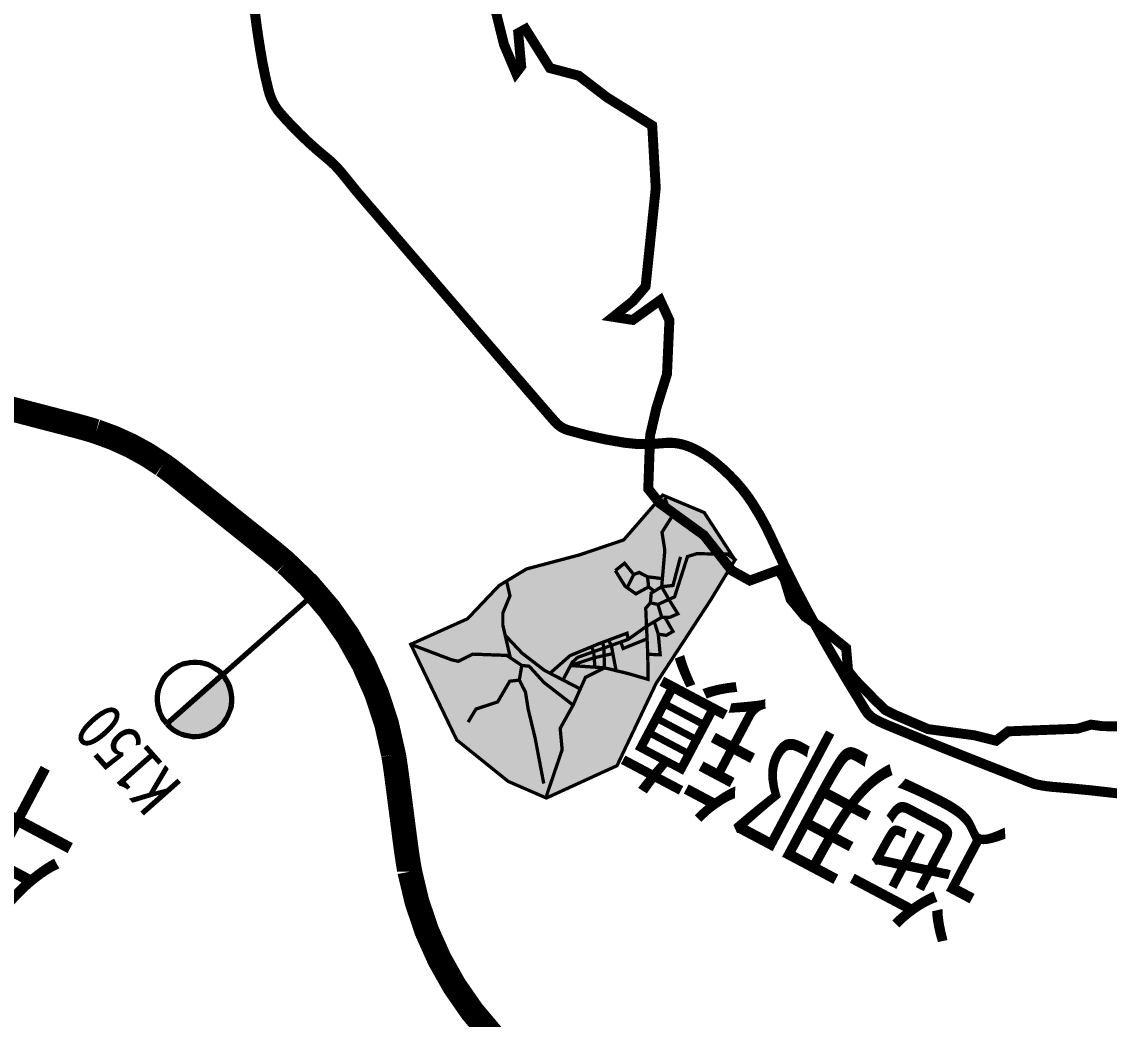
# Model space of a CAD drawing. Header units: millimetres. Extents: x 35362846 to 35427064, y 2977703 to 3025069.
# Drawn here: x 35384740 to 35391318, y 2995053 to 3001088 of the extents above; entities that cross this region are included whole.
import ezdxf
from ezdxf.enums import TextEntityAlignment as Align

# ---------------------------------------------------------------- set-up
doc = ezdxf.new("R2010")
doc.units = ezdxf.units.MM
doc.linetypes.add('ACAD_ISO03W100', pattern=[30, 12, -18])
doc.layers.add('circle', color=3, linetype='Continuous')
for name, color, linetype, lineweight in [('station', 1, 'Continuous', 70), ('zhix', 7, 'Continuous', 100), ('布线1', 3, 'Continuous', 40), ('规划', 5, 'Continuous', 30)]:
    doc.layers.add(name, color=color, linetype=linetype, lineweight=lineweight)
doc.styles.add('GTF_XW', font='SIMHEI.TTF', dxfattribs={"width": 0.85})

# ---------------------------------------------------------------- blocks, each defined once
blk = doc.blocks.new('公里标')
at = {"layer": 'station'}
h = blk.add_hatch(color=256, dxfattribs=at)
edge = h.paths.add_edge_path()
edge.add_arc((0, 13), 3, 90, 270)
edge.add_line((0, 10), (0, 16))
blk.add_line((0, 16), (0, 0), dxfattribs=at)
blk.add_lwpolyline([(0, 16, 1), (0, 10)], format="xyb", close=True, dxfattribs=at)
blk.add_lwpolyline([(0, 16, -1), (0, 10, -15.340907)], format="xyb", dxfattribs=at)

msp = doc.modelspace()

# ---------------------------------------------------------------- hatches: boundary and pattern name
at = {"layer": '规划'}
msp.add_hatch(color=51, dxfattribs=at).paths.add_polyline_path([(35387093.1, 2997321.8), (35387371.3, 2996743.4), (35387682.7, 2996492.4), (35387913.8, 2996391.9), (35388340.9, 2996587.7), (35388577, 2997084.8), (35388908.6, 2997591.8), (35389054.3, 2997832.8), (35388868.4, 2998119), (35388617.2, 2998224.4), (35388381.1, 2997953.3), (35388114.8, 2997863), (35387793.3, 2997777.6), (35387627.5, 2997677.2), (35387436.6, 2997476.4)])

# ---------------------------------------------------------------- linework, layer by layer
at = {"color": 7, "lineweight": 30, "const_width": 1}
for points in [[(35384370.3, 3006272.9, -0.000003), (35384314.3, 3006696.5, -0.004654)], [(35384370.3, 3006272.9, -0.000003), (35384314.3, 3006696.5, -0.004654)], [(35384429.8, 3006280.8, -0.000003), (35384373.8, 3006704.4, -0.004654)], [(35384429.8, 3006280.8, -0.000003), (35384373.8, 3006704.4, -0.004654)], [(35391338.4, 2996453.6, 0.010506), (35390979.4, 2996489.2, -0.036858), (35390882.4, 2996504.1, -0.036605), (35390867.5, 2996508.6, -0.001586), (35390438.8, 2996677.3, -0.004242), (35389982, 2996863.1, -0.026615), (35389913.9, 2996895.9, -0.128736), (35389870.3, 2996937.1, -0.014134), (35389530.9, 2997517.6, -0.01943), (35389306.4, 2997968.7, 0.038686), (35389182, 2998196, 0.040491), (35389084.8, 2998321.7, 0.036033), (35388956.1, 2998443.8, 0.040561), (35388858.1, 2998511.7, 0.049283), (35388766.9, 2998553.1, 0.11391), (35388614.9, 2998568.6, -0.068335), (35388392.9, 2998570.9, -0.035603), (35388052.4, 2998646.5, -0.141206), (35387990, 2998686.5, -0.001923), (35387893.9, 2998796.9, -0.000521), (35387540.8, 2999206.6, -0.000038), (35386857, 3000001.7, -0.000524), (35386807.3, 3000059.7, -0.010134), (35386753.4, 3000125.2, 0.008509), (35386688, 3000205.3, 0.047512), (35386604.4, 3000287.1, -0.02445), (35386445.4, 3000428.8, -0.019729), (35386326.1, 3000555.8, -0.053437), (35386292.5, 3000604.2, -0.06379), (35386261.7, 3000682.5, -0.023074), (35386212, 3000927.4, -0.000356), (35386201.1, 3000997.7, -0.000949), (35386197.2, 3001024, -0.008757), (35386180.8, 3001147.6, 0.006075)], [(35391338.4, 2996453.6, 0.010506), (35390979.4, 2996489.2, -0.036858), (35390882.4, 2996504.1, -0.036605), (35390867.5, 2996508.6, -0.001586), (35390438.8, 2996677.3, -0.004242), (35389982, 2996863.1, -0.026615), (35389913.9, 2996895.9, -0.128736), (35389870.3, 2996937.1, -0.014134), (35389530.9, 2997517.6, -0.01943), (35389306.4, 2997968.7, 0.038686), (35389182, 2998196, 0.040491), (35389084.8, 2998321.7, 0.036033), (35388956.1, 2998443.8, 0.040561), (35388858.1, 2998511.7, 0.049283), (35388766.9, 2998553.1, 0.11391), (35388614.9, 2998568.6, -0.068335), (35388392.9, 2998570.9, -0.035603), (35388052.4, 2998646.5, -0.141206), (35387990, 2998686.5, -0.001923), (35387893.9, 2998796.9, -0.000521), (35387540.8, 2999206.6, -0.000038), (35386857, 3000001.7, -0.000524), (35386807.3, 3000059.7, -0.010134), (35386753.4, 3000125.2, 0.008509), (35386688, 3000205.3, 0.047512), (35386604.4, 3000287.1, -0.02445), (35386445.4, 3000428.8, -0.019729), (35386326.1, 3000555.8, -0.053437), (35386292.5, 3000604.2, -0.06379), (35386261.7, 3000682.5, -0.023074), (35386212, 3000927.4, -0.000356), (35386201.1, 3000997.7, -0.000949), (35386197.2, 3001024, -0.008757), (35386180.8, 3001147.6, 0.006075)], [(35391331.3, 2996394, 0.010506), (35390974.8, 2996429.4, -0.036858), (35390869, 2996445.6, -0.036605), (35390845.7, 2996452.7, -0.000422), (35390845.6, 2996452.7, -0.000742), (35390416.7, 2996621.5, -0.004243), (35389958.9, 2996807.7, -0.026615), (35389885.1, 2996843.2, -0.128736), (35389819.4, 2996905.4, -0.014134), (35389478.3, 2997488.8, -0.01943), (35389251.6, 2997944, 0.038686), (35389131.8, 2998163.3, 0.040491), (35389040.4, 2998281.3, 0.036033), (35388918, 2998397.4, 0.040561), (35388828, 2998459.8, 0.049283), (35388747.6, 2998496.3, 0.11391), (35388622.5, 2998509, -0.068335), (35388384.1, 2998511.6, -0.035603), (35388035.3, 2998589, -0.141206), (35387944.9, 2998646.9, -0.001923), (35387848.5, 2998757.7, -0.000521), (35387495.3, 2999167.5, -0.000038), (35386811.5, 2999962.6, -0.000524), (35386761.7, 3000020.6, -0.010134), (35386706.3, 3000088, 0.008509), (35386642.2, 3000166.6, 0.047512), (35386566.7, 3000240.4, -0.02445), (35386403.4, 3000386.1, -0.019729), (35386280.8, 3000516.5, -0.053437), (35386239.8, 3000575.4, -0.06379), (35386203.6, 3000667.8, -0.023074), (35386152.7, 3000918.2, -0.000356), (35386141.8, 3000988.6, -0.000949), (35386137.8, 3001015.1, -0.008757), (35386121.2, 3001140.7, 0.006075)], [(35391331.3, 2996394, 0.010506), (35390974.8, 2996429.4, -0.036858), (35390869, 2996445.6, -0.036605), (35390845.7, 2996452.7, -0.000422), (35390845.6, 2996452.7, -0.000742), (35390416.7, 2996621.5, -0.004243), (35389958.9, 2996807.7, -0.026615), (35389885.1, 2996843.2, -0.128736), (35389819.4, 2996905.4, -0.014134), (35389478.3, 2997488.8, -0.01943), (35389251.6, 2997944, 0.038686), (35389131.8, 2998163.3, 0.040491), (35389040.4, 2998281.3, 0.036033), (35388918, 2998397.4, 0.040561), (35388828, 2998459.8, 0.049283), (35388747.6, 2998496.3, 0.11391), (35388622.5, 2998509, -0.068335), (35388384.1, 2998511.6, -0.035603), (35388035.3, 2998589, -0.141206), (35387944.9, 2998646.9, -0.001923), (35387848.5, 2998757.7, -0.000521), (35387495.3, 2999167.5, -0.000038), (35386811.5, 2999962.6, -0.000524), (35386761.7, 3000020.6, -0.010134), (35386706.3, 3000088, 0.008509), (35386642.2, 3000166.6, 0.047512), (35386566.7, 3000240.4, -0.02445), (35386403.4, 3000386.1, -0.019729), (35386280.8, 3000516.5, -0.053437), (35386239.8, 3000575.4, -0.06379), (35386203.6, 3000667.8, -0.023074), (35386152.7, 3000918.2, -0.000356), (35386141.8, 3000988.6, -0.000949), (35386137.8, 3001015.1, -0.008757), (35386121.2, 3001140.7, 0.006075)]]:
    msp.add_lwpolyline(points, format="xyb", dxfattribs=at)
at = {"color": 7, "linetype": 'ACAD_ISO03W100', "lineweight": 30, "ltscale": 10, "const_width": 60, "flags": 128}
msp.add_lwpolyline([(35418866.2, 2978379, 0.00408), (35418596.8, 2978693.1, 0.004791), (35418362.6, 2978956.6, 0.000354), (35418239.2, 2979092.6, 0.003996), (35418228.1, 2979104.6, 0.067922), (35418130.9, 2979183.4, 0.051225), (35417981.4, 2979254.5, 0.009162), (35417860.1, 2979295.1, 0.017071), (35417793.9, 2979313.4, 0.003191), (35417664.5, 2979343.7, -0.002779), (35417515.8, 2979378.4, -0.00539), (35417279.6, 2979437.5, 0.004922), (35417021.1, 2979502.5, 0.037663), (35416897.7, 2979522.6, -0.03128), (35416749, 2979544.8, -0.053256), (35416561.7, 2979606.3, -0.060444), (35416413, 2979696.4, -0.007588), (35416234.3, 2979841, 0.006847), (35416036.6, 2980001.5, 0.000269), (35415709.9, 2980259.1, -0.000284), (35415399.9, 2980503.6, -0.004911), (35414938.6, 2980875.2, 0.012423), (35414754, 2981019.3, 0.022839), (35414740, 2981028.8, 0.001543), (35414525.8, 2981158.3, 0.010641), (35414147.8, 2981374.4, 0.041104), (35414044.6, 2981420.1, 0.069015), (35413989.5, 2981431, 0.030578), (35413863.2, 2981430.6, 0.031152), (35413746.1, 2981415.8, 0.023526), (35413594.1, 2981379.3, 0.09893), (35413417.6, 2981287.4, -0.098334), (35413240.1, 2981194.7, -0.040735), (35413083.5, 2981162.4, -0.057251), (35412969.5, 2981161.5, -0.032707), (35412844.6, 2981183.2, -0.068284), (35412787.9, 2981205.4, -0.006478), (35412708.2, 2981251.4, -0.00631), (35412627.7, 2981300.6, -0.00711), (35412453, 2981413.9, 0.016112), (35412375, 2981462.5, 0.006031), (35412355.7, 2981473.4, -0.001887), (35412293.4, 2981507.8, -0.031059), (35412115.8, 2981621.9, 0.058562), (35412018.1, 2981677.2, 0.074558), (35411972.8, 2981688.8, 0.023372), (35411824.6, 2981696.9, 0.031359), (35411658.6, 2981687.7, -0.046373), (35411546.1, 2981684.9, -0.013686), (35411441.8, 2981694.8, -0.015348), (35411349.5, 2981709.1, -0.009765), (35411222.9, 2981735.2, -0.009876), (35411098.7, 2981765.9, -0.010304), (35410982.9, 2981799.6, -0.003732), (35410665.7, 2981901.5, -0.011102), (35410325.7, 2982022, -0.019593), (35410137.6, 2982102.1, -0.046253), (35410000.5, 2982183.1, 0.027806), (35409777.8, 2982325.9, 0.038888), (35409137, 2982625.4, -0.041892), (35408543.6, 2982907.1, -0.012072), (35408137.3, 2983156.8, 0.016325), (35407835.3, 2983338.9, 0.005319), (35407527.4, 2983506.8, -0.009278), (35407351.6, 2983604.5, -0.002427), (35407251.1, 2983663.4, -0.001072), (35407024.6, 2983798.5, -0.005689), (35406755.9, 2983963.7, -0.023674), (35406693.7, 2984007.1, -0.028773), (35406654.5, 2984041.2, 0.013707), (35406574.3, 2984115.1, 0.00911), (35406364.5, 2984291.5, 0.004021), (35405878.9, 2984678.5, 0.011893), (35405195.9, 2985188.2, 0.018313), (35404733, 2985492, 0.007204), (35404263.5, 2985766.8, 0.008684), (35403867, 2985982.4, 0.000159), (35403714.4, 2986061.8, 0.000046), (35403186.2, 2986336.7, 0.00152), (35402876.1, 2986496.8, -0.002619), (35402696.3, 2986590.2, -0.160091), (35402640.3, 2986648, -0.04925), (35402551.8, 2986887.9, -0.091163), (35402531.9, 2987160, 0.101587), (35402509, 2987404.2, 0.031939), (35402455.4, 2987546.6, 0.061238), (35402414, 2987614.6, 0.066056), (35402315.7, 2987710, 0.060611), (35402186.1, 2987783.8, 0.013787), (35402000.7, 2987855.4, 0.005566), (35401535.2, 2988014.8, 0.005933), (35401024.9, 2988176.6, 0.060875), (35400973.3, 2988185.6, 0.033224), (35400911.1, 2988184.7, 0.007665), (35400643, 2988158.9, 0.016593), (35400459.3, 2988132.1, -0.061093), (35400408.8, 2988129.3, -0.014976), (35400290.7, 2988140.6, 0.003437), (35399777.5, 2988202.1, 0.001665), (35399411.5, 2988242.1, -0.004914), (35399287.6, 2988256.5, -0.047131), (35399187.2, 2988278.8, -0.017709), (35398930.6, 2988372.2, -0.000111), (35398779.7, 2988433.3, -0.000064), (35398519.9, 2988538.6, -0.000203), (35398073.5, 2988719.8, -0.000406), (35397849.8, 2988811, -0.034138), (35397734.3, 2988867.6, -0.048797), (35397661.1, 2988920, -0.026938), (35397646.4, 2988934.4, -0.001673), (35397423.8, 2989177.9, -0.010211), (35396545.8, 2990185.3, -0.111617), (35396489.3, 2990295.5, -0.00203), (35396470.1, 2990371.7, -0.000724), (35396417.2, 2990585.7, -0.000368), (35396317.1, 2990994.7, -0.001366), (35396290.5, 2991105, -0.050222), (35396256.9, 2991355.6, 0.034229), (35396219.3, 2991724.2, 0.006561), (35396183.3, 2991919, 0.00586), (35396137.5, 2992136.1, 0.016024), (35396087.8, 2992329.3, 0.014863), (35396021.5, 2992533.9, 0.042162), (35395954.4, 2992681.1, 0.029286), (35395828.8, 2992876.9, 0.036503), (35395689.3, 2993042, 0.052275), (35395572.8, 2993138.4, 0.024574), (35395433.6, 2993221.5, 0.019092), (35395245.9, 2993312.3, 0.024727), (35395060.7, 2993382.7, -0.028974), (35394903.1, 2993444.1, -0.030124), (35394739.9, 2993531.1, -0.059007), (35394665.5, 2993589.7, -0.019376), (35394594.5, 2993666.5, -0.00622), (35394386, 2993916.4, -0.009421), (35394243.9, 2994098.1, 0.015545), (35394156.4, 2994207.2, 0.089106), (35394087.4, 2994263.6, -0.100465), (35394027.2, 2994315.2, -0.041655), (35394007, 2994346.1, -0.006432), (35393896.2, 2994557.5, -0.054681), (35393773.9, 2994881.5, 0.109516), (35393695, 2995037.1, 0.074144), (35393642, 2995085, 0.038132), (35393521.4, 2995152.6, 0.066069), (35393359.2, 2995203.2, -0.108378), (35393262.5, 2995242.6, -0.00503), (35393059.4, 2995385.3, 0.003045), (35392724.9, 2995622.4, 0.000083), (35392471.9, 2995799.2, 0.000059), (35392115.6, 2996048.2, 0.004384), (35391640.4, 2996374.1, 0.078102), (35391610.9, 2996387.8, 0.037746), (35391594.4, 2996391.3, 0.002429), (35391334.8, 2996423.8, 0.010506), (35390977.1, 2996459.3, -0.036858), (35390875.7, 2996474.8, -0.036605), (35390856.6, 2996480.7, -0.001586), (35390427.7, 2996649.4, -0.004242), (35389970.5, 2996835.4, -0.026615), (35389899.5, 2996869.6, -0.128736), (35389844.8, 2996921.2, -0.014134), (35389504.6, 2997503.2, -0.01943), (35389279, 2997956.3, 0.038686), (35389156.9, 2998179.6, 0.040491), (35389062.6, 2998301.5, 0.036033), (35388937.1, 2998420.6, 0.040561), (35388843, 2998485.8, 0.049283), (35388757.2, 2998524.7, 0.11391), (35388618.7, 2998538.8, -0.068335), (35388388.5, 2998541.3, -0.035603), (35388043.8, 2998617.8, -0.141206), (35387967.5, 2998666.7, -0.001923), (35387871.2, 2998777.3, -0.000521), (35387518, 2999187, -0.000038), (35386834.3, 2999982.1, -0.000524), (35386784.5, 3000040.2, -0.010134), (35386729.9, 3000106.6, 0.008509), (35386665.1, 3000186, 0.047512), (35386585.5, 3000263.8, -0.02445), (35386424.4, 3000407.4, -0.019729), (35386303.5, 3000536.1, -0.053437), (35386266.2, 3000589.8, -0.06379), (35386232.7, 3000675.2, -0.023074), (35386182.4, 3000922.8, -0.000356), (35386171.5, 3000993.1, -0.000949), (35386167.5, 3001019.5, -0.008757), (35386151, 3001144.1, 0.006075), (35386128.2, 3001323.9, 0.038373), (35386094.2, 3001479.6, 0.046036), (35386044.5, 3001602.9, 0.055767), (35385965.9, 3001721, 0.027631), (35385770.6, 3001929.1, 0.00608), (35385451.2, 3002226.5, 0.010585), (35385262.1, 3002391.1, 0.005944), (35385135.2, 3002494.4, -0.00606), (35385010.7, 3002595.7, -0.016777), (35384908.4, 3002687.2, -0.01359), (35384789.1, 3002807.5, -0.066178), (35384707.4, 3002921.6, -0.040011), (35384615.3, 3003133.8, -0.040444), (35384572.4, 3003302.9, -0.040658), (35384557.4, 3003475.8, -0.080631), (35384601.1, 3003753.8, 0.06217), (35384670.7, 3004111.2, 0.020666), (35384677.8, 3004374.9, 0.053226), (35384665.4, 3004476.8, 0.111514), (35384601.5, 3004609.5, -0.078745), (35384499.6, 3004789.9, -0.027664), (35384444, 3004968.6, -0.040755), (35384423.1, 3005093.9, -0.151895), (35384467.7, 3005295.3, 0.164071), (35384504.7, 3005483.3, 0.000046), (35384471.7, 3005734, 0.000043), (35384436.2, 3006002.5, 0.000006), (35384400, 3006276.9, -0.000003), (35384344.1, 3006700.5, -0.004654), (35384329, 3006823.7, -0.001802), (35384294, 3007142.5)], format="xyb", dxfattribs=at)
at = {"layer": 'circle'}
msp.add_circle((35387014.6, 2996477.1), 1, dxfattribs=at)
at = {"layer": 'station'}
for p, q in [((35387011.4, 2996501.7), (35386988.7, 2996498.7)), ((35387024.2, 2996402.5), (35387001.6, 2996399.6))]:
    msp.add_line(p, q, dxfattribs=at)
at = {"layer": 'zhix', "color": 1, "const_width": 150, "flags": 128}
msp.add_lwpolyline([(35388710.3, 2994345.1, -0.312812), (35387087.6, 2995946.1), (35387087.6, 2995946.6), (35387087.4, 2995947.6), (35387087.2, 2995948.5), (35387087, 2995949.5), (35387086.8, 2995950.5), (35387086.6, 2995951.5), (35387086.5, 2995952.5), (35387086.3, 2995953.4), (35387086.1, 2995954.4), (35387085.9, 2995955.4), (35387085.7, 2995956.4), (35387085.6, 2995957.4), (35387085.4, 2995958.4), (35387085.2, 2995959.4), (35387085, 2995960.3), (35387084.8, 2995961.3), (35387084.7, 2995962.3), (35387084.5, 2995963.3), (35387084.3, 2995964.3), (35387084.1, 2995965.3), (35387084, 2995966.2), (35387083.8, 2995967.2), (35387083.6, 2995968.2), (35387083.4, 2995969.2), (35387083.3, 2995970.2), (35387083.1, 2995971.2), (35387082.9, 2995972.2), (35387082.7, 2995973.1), (35387082.6, 2995974.1), (35387082.4, 2995975.1), (35387082.2, 2995976.1), (35387082.1, 2995977.1), (35387081.9, 2995978.1), (35387081.7, 2995979), (35387081.5, 2995980), (35387081.4, 2995981), (35387081.2, 2995982), (35387081, 2995983), (35387080.9, 2995984), (35387080.7, 2995985), (35387080.5, 2995985.9), (35387080.4, 2995986.9), (35387080.2, 2995987.9), (35387080, 2995988.9), (35387079.9, 2995989.9), (35387079.7, 2995990.9), (35387079.5, 2995991.9), (35387079.4, 2995992.9), (35387079.2, 2995993.8), (35387079.1, 2995994.8), (35387078.9, 2995995.8), (35387078.7, 2995996.8), (35387078.6, 2995997.8), (35387078.4, 2995998.8), (35387078.2, 2995999.8), (35387078.1, 2996000.7), (35387077.9, 2996001.7), (35387077.8, 2996002.7), (35387077.6, 2996003.7), (35387077.4, 2996004.7), (35387077.3, 2996005.7), (35387077.1, 2996006.7), (35387077, 2996007.7), (35387076.8, 2996008.6), (35387076.7, 2996009.6), (35387076.5, 2996010.6), (35387076.3, 2996011.6), (35387076.2, 2996012.6), (35387076, 2996013.6), (35387075.9, 2996014.6), (35387075.7, 2996015.6), (35387075.6, 2996016.5), (35387075.4, 2996017.5), (35387075.3, 2996018.5), (35387075.1, 2996019.5), (35387074.9, 2996020.5), (35387074.8, 2996021.5), (35387074.6, 2996022.5), (35387074.5, 2996023.5), (35387074.3, 2996024.5), (35387074.2, 2996025.4), (35387074, 2996026.4), (35387073.9, 2996027.4), (35387073.7, 2996028.4), (35387073.6, 2996029.4), (35387073.4, 2996030.4), (35387073.3, 2996031.4), (35387073.1, 2996032.4), (35387073, 2996033.3), (35387072.8, 2996034.3), (35387072.7, 2996035.3), (35387072.5, 2996036.3), (35387072.4, 2996037.3), (35387072.2, 2996038.3), (35387072.1, 2996039.3), (35387071.9, 2996040.3), (35387071.8, 2996041.3), (35387071.6, 2996042.2), (35387071.5, 2996043.2), (35387071.3, 2996044.2), (35387071.2, 2996045.2), (35387071.1, 2996046.2), (35387070.9, 2996047.2), (35387070.8, 2996048.2), (35387070.6, 2996049.2), (35387070.5, 2996050.2), (35387070.3, 2996051.2), (35387070.2, 2996052.1), (35387070, 2996053.1), (35387069.9, 2996054.1), (35387069.8, 2996055.1), (35387069.6, 2996056.1), (35387069.5, 2996057.1), (35387069.3, 2996058.1), (35387069.2, 2996059.1), (35387069, 2996060.1), (35387068.9, 2996061), (35387068.8, 2996062), (35387068.6, 2996063), (35387068.5, 2996064), (35387068.3, 2996065), (35387068.2, 2996066), (35387068, 2996067), (35387067.9, 2996068), (35387067.8, 2996069), (35387067.6, 2996070), (35387067.5, 2996070.9), (35387067.3, 2996071.9), (35387067.2, 2996072.9), (35387067.1, 2996073.9), (35387066.9, 2996074.9), (35387066.8, 2996075.9), (35387066.7, 2996076.9), (35387066.5, 2996077.9), (35387066.4, 2996078.9), (35387066.2, 2996079.9), (35387066.1, 2996080.9), (35387066, 2996081.8), (35387065.8, 2996082.8), (35387065.7, 2996083.8), (35387065.6, 2996084.8), (35387065.4, 2996085.8), (35387065.3, 2996086.8), (35387065.1, 2996087.8), (35387065, 2996088.8), (35387064.9, 2996089.8), (35387064.7, 2996090.8), (35387064.6, 2996091.7), (35387064.5, 2996092.7), (35387064.3, 2996093.7), (35387064.2, 2996094.7), (35387064.1, 2996095.7), (35387063.9, 2996096.7), (35387063.8, 2996097.7), (35387063.7, 2996098.7), (35387063.5, 2996099.7), (35387063.4, 2996100.7), (35387063.3, 2996101.7), (35387063.1, 2996102.6), (35387063, 2996103.6), (35387062.9, 2996104.6), (35387062.7, 2996105.6), (35387062.6, 2996106.6), (35387062.5, 2996107.6), (35387062.3, 2996108.6), (35387062.2, 2996109.6), (35387062.1, 2996110.6), (35387061.9, 2996111.6), (35387061.8, 2996112.6), (35387061.7, 2996113.6), (35387061.5, 2996114.5), (35387061.4, 2996115.5), (35387061.3, 2996116.5), (35387061.1, 2996117.5), (35387061, 2996118.5), (35387060.9, 2996119.5), (35387060.7, 2996120.5), (35387060.6, 2996121.5), (35387060.5, 2996122.5), (35387060.3, 2996123.5), (35387060.2, 2996124.5), (35387060.1, 2996125.4), (35387060, 2996126.4), (35387059.8, 2996127.4), (35387059.7, 2996128.4), (35387059.6, 2996129.4), (35387059.4, 2996130.4), (35387059.3, 2996131.4), (35387059.2, 2996132.4), (35387059, 2996133.4), (35387058.9, 2996134.4), (35387058.8, 2996135.4), (35387058.7, 2996136.4), (35387058.5, 2996137.3), (35387058.4, 2996138.3), (35387058.3, 2996139.3), (35387058.1, 2996140.3), (35387058, 2996141.3), (35387057.9, 2996142.3), (35387057.7, 2996143.3), (35387057.6, 2996144.3), (35387057.5, 2996145.3), (35387057.4, 2996146.3), (35387057.2, 2996147.3), (35387057.1, 2996148.3), (35387057, 2996149.2), (35387056.8, 2996150.2), (35387056.7, 2996151.2), (35387056.6, 2996152.2), (35387056.5, 2996153.2), (35387056.3, 2996154.2), (35387056.2, 2996155.2), (35387056.1, 2996156.2), (35387055.9, 2996157.2), (35387055.8, 2996158.2), (35387055.7, 2996159.2), (35387055.6, 2996160.2), (35387055.4, 2996161.1), (35387055.3, 2996162.1), (35387055.2, 2996163.1), (35387055, 2996164.1), (35387054.9, 2996165.1), (35387054.8, 2996166.1), (35387054.7, 2996167.1), (35387054.5, 2996168.1), (35387054.4, 2996169.1), (35387054.3, 2996170.1), (35387054.2, 2996171.1), (35387054, 2996172.1), (35387053.9, 2996173), (35387014.6, 2996477.1), (35387014.5, 2996478.1), (35387014.3, 2996479.1), (35387014.2, 2996480.1), (35387014.1, 2996481.1), (35387014, 2996482.1), (35387013.8, 2996483.1), (35387013.7, 2996484.1), (35387013.6, 2996485.1), (35387013.4, 2996486), (35387013.3, 2996487), (35387013.2, 2996488), (35387013.1, 2996489), (35387012.9, 2996490), (35387012.8, 2996491), (35387012.7, 2996492), (35387012.5, 2996493), (35387012.4, 2996494), (35387012.3, 2996495), (35387012.2, 2996496), (35387012, 2996497), (35387011.9, 2996497.9), (35387011.8, 2996498.9), (35387011.6, 2996499.9), (35387011.5, 2996500.9), (35387011.4, 2996501.9), (35387011.3, 2996502.9), (35387011.1, 2996503.9), (35387011, 2996504.9), (35387010.9, 2996505.9), (35387010.7, 2996506.9), (35387010.6, 2996507.9), (35387010.5, 2996508.9), (35387010.3, 2996509.8), (35387010.2, 2996510.8), (35387010.1, 2996511.8), (35387010, 2996512.8), (35387009.8, 2996513.8), (35387009.7, 2996514.8), (35387009.6, 2996515.8), (35387009.4, 2996516.8), (35387009.3, 2996517.8), (35387009.2, 2996518.8), (35387009, 2996519.8), (35387008.9, 2996520.8), (35387008.8, 2996521.7), (35387008.7, 2996522.7), (35387008.5, 2996523.7), (35387008.4, 2996524.7), (35387008.3, 2996525.7), (35387008.1, 2996526.7), (35387008, 2996527.7), (35387007.9, 2996528.7), (35387007.7, 2996529.7), (35387007.6, 2996530.7), (35387007.5, 2996531.7), (35387007.3, 2996532.6), (35387007.2, 2996533.6), (35387007.1, 2996534.6), (35387006.9, 2996535.6), (35387006.8, 2996536.6), (35387006.7, 2996537.6), (35387006.5, 2996538.6), (35387006.4, 2996539.6), (35387006.3, 2996540.6), (35387006.1, 2996541.6), (35387006, 2996542.6), (35387005.9, 2996543.6), (35387005.7, 2996544.5), (35387005.6, 2996545.5), (35387005.5, 2996546.5), (35387005.3, 2996547.5), (35387005.2, 2996548.5), (35387005.1, 2996549.5), (35387004.9, 2996550.5), (35387004.8, 2996551.5), (35387004.7, 2996552.5), (35387004.5, 2996553.5), (35387004.4, 2996554.5), (35387004.2, 2996555.4), (35387004.1, 2996556.4), (35387004, 2996557.4), (35387003.8, 2996558.4), (35387003.7, 2996559.4), (35387003.6, 2996560.4), (35387003.4, 2996561.4), (35387003.3, 2996562.4), (35387003.1, 2996563.4), (35387003, 2996564.4), (35387002.9, 2996565.3), (35387002.7, 2996566.3), (35387002.6, 2996567.3), (35387002.4, 2996568.3), (35387002.3, 2996569.3), (35387002.2, 2996570.3), (35387002, 2996571.3), (35387001.9, 2996572.3), (35387001.7, 2996573.3), (35387001.6, 2996574.3), (35387001.5, 2996575.2), (35387001.3, 2996576.2), (35387001.2, 2996577.2), (35387001, 2996578.2), (35387000.9, 2996579.2), (35387000.7, 2996580.2), (35387000.6, 2996581.2), (35387000.5, 2996582.2), (35387000.3, 2996583.2), (35387000.2, 2996584.2), (35387000, 2996585.1), (35386999.9, 2996586.1), (35386999.7, 2996587.1), (35386999.6, 2996588.1), (35386999.4, 2996589.1), (35386999.3, 2996590.1), (35386999.2, 2996591.1), (35386999, 2996592.1), (35386998.9, 2996593.1), (35386998.7, 2996594), (35386998.6, 2996595), (35386998.4, 2996596), (35386998.3, 2996597), (35386998.1, 2996598), (35386998, 2996599), (35386997.8, 2996600), (35386997.7, 2996601), (35386997.5, 2996602), (35386997.4, 2996602.9), (35386997.2, 2996603.9), (35386997.1, 2996604.9), (35386996.9, 2996605.9), (35386996.8, 2996606.9), (35386996.6, 2996607.9), (35386996.5, 2996608.9), (35386996.3, 2996609.9), (35386996.2, 2996610.9), (35386996, 2996611.8), (35386995.9, 2996612.8), (35386995.7, 2996613.8), (35386995.5, 2996614.8), (35386995.4, 2996615.8), (35386995.2, 2996616.8), (35386995.1, 2996617.8), (35386994.9, 2996618.8), (35386994.8, 2996619.7), (35386994.6, 2996620.7), (35386994.5, 2996621.7), (35386994.3, 2996622.7), (35386994.1, 2996623.7), (35386994, 2996624.7), (35386993.8, 2996625.7), (35386993.7, 2996626.7), (35386993.5, 2996627.6), (35386993.3, 2996628.6), (35386993.2, 2996629.6), (35386993, 2996630.6), (35386992.9, 2996631.6), (35386992.7, 2996632.6), (35386992.5, 2996633.6), (35386992.4, 2996634.6), (35386992.2, 2996635.5), (35386992, 2996636.5), (35386991.9, 2996637.5), (35386991.7, 2996638.5), (35386991.6, 2996639.5), (35386991.4, 2996640.5), (35386991.2, 2996641.5), (35386991.1, 2996642.4), (35386990.9, 2996643.4), (35386990.7, 2996644.4), (35386990.6, 2996645.4), (35386990.4, 2996646.4), (35386990.2, 2996647.4), (35386990, 2996648.4), (35386989.9, 2996649.3), (35386989.7, 2996650.3), (35386989.5, 2996651.3), (35386989.4, 2996652.3), (35386989.2, 2996653.3), (35386989, 2996654.3), (35386988.9, 2996654.8, 0.171305), (35386336, 2997815), (35386335.6, 2997815.4), (35386334.8, 2997816), (35386334.1, 2997816.7), (35386333.3, 2997817.3), (35386332.6, 2997818), (35386331.8, 2997818.6), (35386331.1, 2997819.3), (35386330.3, 2997819.9), (35386329.6, 2997820.6), (35386328.8, 2997821.3), (35386328.1, 2997821.9), (35386327.3, 2997822.6), (35386326.5, 2997823.2), (35386325.8, 2997823.9), (35386325, 2997824.5), (35386324.3, 2997825.2), (35386323.5, 2997825.8), (35386322.8, 2997826.5), (35386322, 2997827.1), (35386321.2, 2997827.8), (35386320.5, 2997828.4), (35386319.7, 2997829.1), (35386319, 2997829.7), (35386318.2, 2997830.4), (35386317.4, 2997831), (35386316.7, 2997831.7), (35386315.9, 2997832.3), (35386315.2, 2997833), (35386314.4, 2997833.6), (35386313.6, 2997834.3), (35386312.9, 2997834.9), (35386312.1, 2997835.6), (35386311.4, 2997836.2), (35386310.6, 2997836.9), (35386309.8, 2997837.5), (35386309.1, 2997838.2), (35386308.3, 2997838.8), (35386307.5, 2997839.5), (35386306.8, 2997840.1), (35386306, 2997840.8), (35386305.2, 2997841.4), (35386304.5, 2997842.1), (35386303.7, 2997842.7), (35386303, 2997843.3), (35386302.2, 2997844), (35386301.4, 2997844.6), (35386300.7, 2997845.3), (35386299.9, 2997845.9), (35386299.1, 2997846.6), (35386298.4, 2997847.2), (35386297.6, 2997847.8), (35386296.8, 2997848.5), (35386296.1, 2997849.1), (35386295.3, 2997849.8), (35386294.5, 2997850.4), (35386293.8, 2997851), (35386293, 2997851.7), (35386292.2, 2997852.3), (35386291.5, 2997853), (35386290.7, 2997853.6), (35386289.9, 2997854.2), (35386289.1, 2997854.9), (35386288.4, 2997855.5), (35386287.6, 2997856.2), (35386286.8, 2997856.8), (35386286.1, 2997857.4), (35386285.3, 2997858.1), (35386284.5, 2997858.7), (35386283.8, 2997859.4), (35386283, 2997860), (35386282.2, 2997860.6), (35386281.4, 2997861.3), (35386280.7, 2997861.9), (35386279.9, 2997862.5), (35386279.1, 2997863.2), (35386278.4, 2997863.8), (35386277.6, 2997864.4), (35386276.8, 2997865.1), (35386276, 2997865.7), (35386275.3, 2997866.4), (35386274.5, 2997867), (35386273.7, 2997867.6), (35386273, 2997868.3), (35386272.2, 2997868.9), (35386271.4, 2997869.5), (35386270.6, 2997870.2), (35386269.9, 2997870.8), (35386269.1, 2997871.4), (35386268.3, 2997872.1), (35386267.5, 2997872.7), (35386266.8, 2997873.3), (35386266, 2997874), (35386265.2, 2997874.6), (35386264.4, 2997875.2), (35386263.7, 2997875.9), (35386262.9, 2997876.5), (35386262.1, 2997877.1), (35386261.3, 2997877.8), (35386260.6, 2997878.4), (35386259.8, 2997879), (35386259, 2997879.6), (35386258.2, 2997880.3), (35386257.5, 2997880.9), (35386256.7, 2997881.5), (35386255.9, 2997882.2), (35386255.1, 2997882.8), (35386254.4, 2997883.4), (35386253.6, 2997884.1), (35386252.8, 2997884.7), (35386252, 2997885.3), (35386251.2, 2997885.9), (35386250.5, 2997886.6), (35386249.7, 2997887.2), (35386248.9, 2997887.8), (35386248.1, 2997888.5), (35386247.4, 2997889.1), (35386246.6, 2997889.7), (35386245.8, 2997890.3), (35386245, 2997891), (35386244.3, 2997891.6), (35386243.5, 2997892.2), (35386242.7, 2997892.9), (35386241.9, 2997893.5), (35386241.1, 2997894.1), (35386240.4, 2997894.7), (35386239.6, 2997895.4), (35386238.8, 2997896), (35386238, 2997896.6), (35386237.2, 2997897.3), (35386236.5, 2997897.9), (35386235.7, 2997898.5), (35386234.9, 2997899.1), (35386234.1, 2997899.8), (35386233.3, 2997900.4), (35386232.6, 2997901), (35386231.8, 2997901.6), (35386231, 2997902.3), (35386230.2, 2997902.9), (35386229.4, 2997903.5), (35386228.7, 2997904.1), (35386227.9, 2997904.8), (35386227.1, 2997905.4), (35386226.3, 2997906), (35386225.6, 2997906.6), (35386224.8, 2997907.3), (35386224, 2997907.9), (35386223.2, 2997908.5), (35386222.4, 2997909.2), (35386221.6, 2997909.8), (35386220.9, 2997910.4), (35386220.1, 2997911), (35386219.3, 2997911.7), (35386218.5, 2997912.3), (35386217.7, 2997912.9), (35386217, 2997913.5), (35386216.2, 2997914.2), (35386215.4, 2997914.8), (35386214.6, 2997915.4), (35386213.8, 2997916), (35386213.1, 2997916.6), (35386212.3, 2997917.3), (35386211.5, 2997917.9), (35386210.7, 2997918.5), (35386209.9, 2997919.1), (35386209.2, 2997919.8), (35386208.4, 2997920.4), (35386207.6, 2997921), (35386206.8, 2997921.6), (35386206, 2997922.3), (35386205.3, 2997922.9), (35386204.5, 2997923.5), (35386203.7, 2997924.1), (35386202.9, 2997924.8), (35386202.1, 2997925.4), (35386201.3, 2997926), (35386200.6, 2997926.6), (35386199.8, 2997927.3), (35386199, 2997927.9), (35386198.2, 2997928.5), (35386197.4, 2997929.1), (35385735.1, 2998298.6), (35385734.3, 2998299.2), (35385733.5, 2998299.8), (35385732.7, 2998300.5), (35385731.9, 2998301.1), (35385731.2, 2998301.7), (35385730.4, 2998302.3), (35385729.6, 2998302.9), (35385728.8, 2998303.6), (35385728, 2998304.2), (35385727.2, 2998304.8), (35385726.5, 2998305.4), (35385725.7, 2998306.1), (35385724.9, 2998306.7), (35385724.1, 2998307.3), (35385723.3, 2998307.9), (35385722.6, 2998308.6), (35385721.8, 2998309.2), (35385721, 2998309.8), (35385720.2, 2998310.4), (35385719.4, 2998311.1), (35385718.6, 2998311.7), (35385717.9, 2998312.3), (35385717.1, 2998312.9), (35385716.3, 2998313.6), (35385715.5, 2998314.2), (35385714.7, 2998314.8), (35385714, 2998315.4), (35385713.2, 2998316), (35385712.4, 2998316.7), (35385711.6, 2998317.3), (35385710.8, 2998317.9), (35385710, 2998318.5), (35385709.3, 2998319.2), (35385708.5, 2998319.8), (35385707.7, 2998320.4), (35385706.9, 2998321), (35385706.1, 2998321.7), (35385705.3, 2998322.3), (35385704.6, 2998322.9), (35385703.8, 2998323.5), (35385703, 2998324.1), (35385702.2, 2998324.8), (35385701.4, 2998325.4), (35385700.6, 2998326), (35385699.9, 2998326.6), (35385699.1, 2998327.2), (35385698.3, 2998327.9), (35385697.5, 2998328.5), (35385696.7, 2998329.1), (35385695.9, 2998329.7), (35385695.2, 2998330.4), (35385694.4, 2998331), (35385693.6, 2998331.6), (35385692.8, 2998332.2), (35385692, 2998332.8), (35385691.2, 2998333.5), (35385690.5, 2998334.1), (35385689.7, 2998334.7), (35385688.9, 2998335.3), (35385688.1, 2998335.9), (35385687.3, 2998336.5), (35385686.5, 2998337.2), (35385685.7, 2998337.8), (35385685, 2998338.4), (35385684.2, 2998339), (35385683.4, 2998339.6), (35385682.6, 2998340.3), (35385681.8, 2998340.9), (35385681, 2998341.5), (35385680.2, 2998342.1), (35385679.5, 2998342.7), (35385678.7, 2998343.3), (35385677.9, 2998344), (35385677.1, 2998344.6), (35385676.3, 2998345.2), (35385675.5, 2998345.8), (35385674.7, 2998346.4), (35385673.9, 2998347), (35385673.1, 2998347.7), (35385672.4, 2998348.3), (35385671.6, 2998348.9), (35385670.8, 2998349.5), (35385670, 2998350.1), (35385669.2, 2998350.7), (35385668.4, 2998351.3), (35385667.6, 2998352), (35385666.8, 2998352.6), (35385666, 2998353.2), (35385665.3, 2998353.8), (35385664.5, 2998354.4), (35385663.7, 2998355), (35385662.9, 2998355.6), (35385662.1, 2998356.2), (35385661.3, 2998356.9), (35385660.5, 2998357.5), (35385659.7, 2998358.1), (35385658.9, 2998358.7), (35385658.1, 2998359.3), (35385657.3, 2998359.9), (35385656.5, 2998360.5), (35385655.8, 2998361.1), (35385655, 2998361.7), (35385654.2, 2998362.3), (35385653.4, 2998363), (35385652.6, 2998363.6), (35385651.8, 2998364.2), (35385651, 2998364.8), (35385650.2, 2998365.4), (35385649.4, 2998366), (35385648.6, 2998366.6), (35385647.8, 2998367.2), (35385647, 2998367.8), (35385646.2, 2998368.4), (35385645.4, 2998369), (35385644.6, 2998369.6), (35385643.8, 2998370.2), (35385643, 2998370.8), (35385642.2, 2998371.4), (35385641.4, 2998372), (35385640.6, 2998372.6), (35385639.8, 2998373.3), (35385639.1, 2998373.9), (35385638.3, 2998374.5), (35385637.5, 2998375.1), (35385636.7, 2998375.7), (35385635.9, 2998376.3), (35385635.1, 2998376.9), (35385634.3, 2998377.5), (35385633.5, 2998378.1), (35385632.7, 2998378.7), (35385631.9, 2998379.3), (35385631.1, 2998379.9), (35385630.3, 2998380.5), (35385629.5, 2998381.1), (35385628.7, 2998381.7), (35385627.9, 2998382.3), (35385627, 2998382.8), (35385626.2, 2998383.4), (35385625.4, 2998384), (35385624.6, 2998384.6), (35385623.8, 2998385.2), (35385623, 2998385.8), (35385622.2, 2998386.4), (35385621.4, 2998387), (35385620.6, 2998387.6), (35385619.8, 2998388.2), (35385619, 2998388.8), (35385618.2, 2998389.4), (35385617.4, 2998390), (35385616.6, 2998390.6), (35385615.8, 2998391.2), (35385615, 2998391.8), (35385614.2, 2998392.3), (35385613.4, 2998392.9), (35385612.6, 2998393.5), (35385611.7, 2998394.1), (35385610.9, 2998394.7), (35385610.1, 2998395.3), (35385609.3, 2998395.9), (35385608.5, 2998396.5), (35385607.7, 2998397), (35385606.9, 2998397.6), (35385606.1, 2998398.2), (35385605.3, 2998398.8), (35385604.5, 2998399.4), (35385603.6, 2998400), (35385602.8, 2998400.6), (35385602, 2998401.1), (35385601.2, 2998401.7), (35385600.4, 2998402.3), (35385599.6, 2998402.9), (35385598.8, 2998403.5), (35385597.9, 2998404), (35385597.1, 2998404.6), (35385596.3, 2998405.2), (35385595.5, 2998405.8), (35385594.7, 2998406.4), (35385593.9, 2998406.9), (35385593.1, 2998407.5), (35385592.6, 2998407.8, 0.075227), (35385191.3, 2998608.8), (35385190.9, 2998608.9), (35385189.9, 2998609.2), (35385189, 2998609.5), (35385188, 2998609.9), (35385187.1, 2998610.2), (35385186.1, 2998610.5), (35385185.1, 2998610.8), (35385184.2, 2998611.1), (35385183.2, 2998611.4), (35385182.3, 2998611.7), (35385181.3, 2998612), (35385180.4, 2998612.3), (35385179.4, 2998612.6), (35385178.5, 2998612.9), (35385177.5, 2998613.2), (35385176.6, 2998613.5), (35385175.6, 2998613.8), (35385174.7, 2998614.1), (35385173.7, 2998614.4), (35385172.8, 2998614.7), (35385171.8, 2998615), (35385170.8, 2998615.3), (35385169.9, 2998615.6), (35385168.9, 2998615.9), (35385168, 2998616.2), (35385167, 2998616.5), (35385166.1, 2998616.8), (35385165.1, 2998617), (35385164.2, 2998617.3), (35385163.2, 2998617.6), (35385162.2, 2998617.9), (35385161.3, 2998618.2), (35385160.3, 2998618.5), (35385159.4, 2998618.8), (35385158.4, 2998619.1), (35385157.5, 2998619.4), (35385156.5, 2998619.7), (35385155.5, 2998619.9), (35385154.6, 2998620.2), (35385153.6, 2998620.5), (35385152.7, 2998620.8), (35385151.7, 2998621.1), (35385150.7, 2998621.4), (35385149.8, 2998621.7), (35385148.8, 2998622), (35385147.9, 2998622.2), (35385146.9, 2998622.5), (35385146, 2998622.8), (35385145, 2998623.1), (35385144, 2998623.4), (35385143.1, 2998623.6), (35385142.1, 2998623.9), (35385141.2, 2998624.2), (35385140.2, 2998624.5), (35385139.2, 2998624.8), (35385138.3, 2998625), (35385137.3, 2998625.3), (35385136.4, 2998625.6), (35385135.4, 2998625.9), (35385134.4, 2998626.2), (35385133.5, 2998626.4), (35385132.5, 2998626.7), (35385131.6, 2998627), (35385130.6, 2998627.3), (35385129.6, 2998627.5), (35385128.7, 2998627.8), (35385127.7, 2998628.1), (35385126.7, 2998628.4), (35385125.8, 2998628.6), (35385124.8, 2998628.9), (35385123.9, 2998629.2), (35385122.9, 2998629.5), (35385121.9, 2998629.7), (35385121, 2998630), (35385120, 2998630.3), (35385119, 2998630.5), (35385118.1, 2998630.8), (35385117.1, 2998631.1), (35385116.2, 2998631.4), (35385115.2, 2998631.6), (35385114.2, 2998631.9), (35385113.3, 2998632.2), (35385112.3, 2998632.4), (35385111.3, 2998632.7), (35385110.4, 2998633), (35385109.4, 2998633.2), (35385108.5, 2998633.5), (35385107.5, 2998633.8), (35385106.5, 2998634), (35385105.6, 2998634.3), (35385104.6, 2998634.6), (35385103.6, 2998634.8), (35385102.7, 2998635.1), (35385101.7, 2998635.4), (35385100.7, 2998635.6), (35385099.8, 2998635.9), (35385098.8, 2998636.2), (35385097.8, 2998636.4), (35385096.9, 2998636.7), (35385095.9, 2998637), (35385095, 2998637.2), (35385094, 2998637.5), (35385093, 2998637.7), (35385092.1, 2998638), (35385091.1, 2998638.3), (35385090.1, 2998638.5), (35385089.2, 2998638.8), (35385088.2, 2998639.1), (35385087.2, 2998639.3), (35385086.3, 2998639.6), (35385085.3, 2998639.8), (35385084.3, 2998640.1), (35385083.4, 2998640.4), (35385082.4, 2998640.6), (35385081.4, 2998640.9), (35385080.5, 2998641.1), (35385079.5, 2998641.4), (35385078.5, 2998641.7), (35385077.6, 2998641.9), (35385076.6, 2998642.2), (35385075.6, 2998642.4), (35385074.7, 2998642.7), (35385073.7, 2998642.9), (35385072.7, 2998643.2), (35385071.8, 2998643.5), (35385070.8, 2998643.7), (35385069.8, 2998644), (35385068.9, 2998644.2), (35385067.9, 2998644.5), (35385066.9, 2998644.7), (35385066, 2998645), (35385065, 2998645.3), (35385064, 2998645.5), (35385063.1, 2998645.8), (35385062.1, 2998646), (35385061.1, 2998646.3), (35385060.2, 2998646.5), (35385059.2, 2998646.8), (35385058.2, 2998647), (35385057.3, 2998647.3), (35385056.3, 2998647.5), (35385055.3, 2998647.8), (35385054.4, 2998648.1), (35385053.4, 2998648.3), (35385052.4, 2998648.6), (35385051.5, 2998648.8), (35385050.5, 2998649.1), (35385049.5, 2998649.3), (35385048.6, 2998649.6), (35385047.6, 2998649.8), (35385046.6, 2998650.1), (35385045.7, 2998650.3), (35385044.7, 2998650.6), (35385043.7, 2998650.8), (35385042.8, 2998651.1), (35385041.8, 2998651.3), (35385040.8, 2998651.6), (35385039.9, 2998651.9), (35385038.9, 2998652.1), (35385037.9, 2998652.4), (35385037, 2998652.6), (35385036, 2998652.9), (35385035, 2998653.1), (35385034.1, 2998653.4), (35385033.1, 2998653.6), (35385032.1, 2998653.9), (35385031.2, 2998654.1), (35385030.2, 2998654.4), (35385029.2, 2998654.6), (35385028.3, 2998654.9), (35385027.3, 2998655.1), (35385026.3, 2998655.4), (35385025.3, 2998655.6), (35385024.4, 2998655.9), (35385023.4, 2998656.1), (35385022.4, 2998656.4), (35385021.5, 2998656.6), (35385020.5, 2998656.9), (35385019.5, 2998657.1), (35385018.6, 2998657.4), (35384451.7, 2998804.8)], format="xyb", dxfattribs=at)
at = {"layer": '布线1', "color": 248, "const_width": 60}
msp.add_lwpolyline([(35391427.9, 2996824.2), (35391274.6, 2996826.8), (35391208.6, 2996836), (35391125, 2996811.1), (35390707.5, 2996795.3), (35390633.6, 2996738.5), (35390501.5, 2996771.5), (35390222.4, 2996808.6), (35390022.9, 2996894.5), (35389964.8, 2996923.5), (35389906.7, 2996978.9), (35389783.6, 2997104.8), (35389738.6, 2997161.6), (35389726.7, 2997298.9), (35389569.6, 2997427), (35389478.7, 2997488.1), (35389390.7, 2997594.8), (35389353, 2997717.9), (35389316.8, 2997770.9), (35389144.2, 2997707.5), (35389035.6, 2997767.7), (35388867, 2997981.2), (35388598.5, 2998175.8), (35388529.8, 2998262.4), (35388541.4, 2998587.7), (35388579, 2998751.4), (35388643.1, 2998956.6), (35388657.8, 2999282.3), (35388601.7, 2999403.6), (35388436.3, 2999284.2), (35388318.5, 2999302.8), (35388438.4, 2999399.1), (35388513.6, 2999486.6), (35388575.2, 3000082.2), (35388553.7, 3000460.4), (35388280.8, 3000630.3), (35388109.1, 3000762), (35387935.3, 3000808), (35387787.3, 3001044.2), (35387743.6, 3001020), (35387761.4, 3000819.4), (35387730.1, 3000778.2), (35387657, 3000951.4), (35387601.4, 3001176.2)], dxfattribs=at)
at = {"layer": '规划', "color": 51, "const_width": 20}
msp.add_lwpolyline([(35387093.1, 2997321.8), (35387371.3, 2996743.4), (35387682.7, 2996492.4), (35387913.8, 2996391.9), (35388340.9, 2996587.7), (35388577, 2997084.8), (35388908.6, 2997591.8), (35389054.3, 2997832.8), (35388868.4, 2998119), (35388617.2, 2998224.4), (35388381.1, 2997953.3), (35388114.8, 2997863), (35387793.3, 2997777.6), (35387627.5, 2997677.2), (35387436.6, 2997476.4), (35387093.1, 2997321.8)], dxfattribs=at)
at = {"layer": '规划', "const_width": 20}
for points in [[(35388630, 2998207.1), (35388672, 2998092.8), (35388612.9, 2997999.5), (35388630, 2997891), (35388611, 2997670), (35388548.1, 2997631.9), (35388542.4, 2997572.7)], [(35387913.9, 2996404.2), (35388009, 2996684.1), (35387997.1, 2996813.1), (35388075.2, 2996953.9), (35388149.9, 2997121.9), (35388265.3, 2997179.6), (35388411.4, 2997144), (35388528.5, 2997110), (35388526.8, 2997261), (35388519.3, 2997430.9), (35388514.5, 2997540), (35388542.4, 2997572.7), (35388588.1, 2997563.2), (35388689.1, 2997608.9), (35388767.3, 2997852.7), (35388822.5, 2997869.8), (35389009.3, 2997867.9), (35389062.7, 2997827.9)], [(35388724.7, 2997850.6), (35388679.3, 2997677.6), (35388611, 2997670)], [(35388615.2, 2997719.3), (35388525.5, 2997730.2), (35388475, 2997756.5), (35388442.3, 2997743.8), (35388386.5, 2997812.3), (35388330.7, 2997768)], [(35388330.7, 2997768), (35388389.7, 2997673.3), (35388455, 2997627), (35388531.9, 2997669.1), (35388567.2, 2997643.5)], [(35387695.7, 2997240.3), (35387650.2, 2997438.1), (35387650.2, 2997511.1), (35387693.4, 2997615.3), (35387674, 2997698.6)], [(35388442.3, 2997743.8), (35388402.5, 2997664.2)], [(35388525.5, 2997730.2), (35388531.9, 2997669.1)], [(35388654.6, 2997593.3), (35388611, 2997670)], [(35388519.3, 2997430.9), (35388611.4, 2997485.3), (35388660.7, 2997485.3), (35388708.8, 2997506.4), (35388654.6, 2997593.3)], [(35388611.4, 2997485.3), (35388588.1, 2997563.2)], [(35388013.8, 2997106.2), (35388070.4, 2997213.2), (35388103.2, 2997243), (35388408.5, 2997351.7), (35388519.3, 2997430.9)], [(35388526.8, 2997261), (35388602, 2997259), (35388590.3, 2997383.2), (35388638.4, 2997376.2), (35388679.5, 2997399.7), (35388630.2, 2997485.3)], [(35388590.3, 2997383.2), (35388566.2, 2997458.6)], [(35387664.3, 2997376.8), (35387766.5, 2997268.3), (35387902, 2997164.1), (35388118.7, 2997051.8)], [(35387935.6, 2997146.7), (35388057, 2997253.4), (35388229.8, 2997324.9), (35388401.1, 2997388.9), (35388408.5, 2997351.7)], [(35387093.1, 2997321.8), (35387340.4, 2997228), (35387380.6, 2997219.1), (35387468.5, 2997262.3), (35387674, 2997254.8), (35387764.9, 2997193.8), (35387750, 2997105.8), (35387787.2, 2997032.9), (35387803.6, 2996928.7), (35387845.3, 2996756), (35387897.5, 2996480.6)], [(35388207.3, 2997183.5), (35388199.4, 2997277.2), (35388186.5, 2997307)], [(35388254.3, 2997334), (35388261.1, 2997299.2), (35388265.3, 2997179.6)], [(35388335.2, 2997162.6), (35388306.4, 2997315.3), (35388289.7, 2997347.3)], [(35388364.2, 2997335.9), (35388377.9, 2997296.4), (35388522.7, 2997355)], [(35388060, 2997193.5), (35388202.5, 2997240.5), (35388315.8, 2997265.6)], [(35388075.2, 2996953.9), (35387899, 2997091), (35387809.6, 2997189.3), (35387764.9, 2997193.8)], [(35388060, 2997193.5), (35388265.3, 2997179.6)], [(35387440.2, 2996851.3), (35387487.8, 2996930.2), (35387618.9, 2996973.3), (35387691.9, 2997098.4), (35387750, 2997105.8)]]:
    msp.add_lwpolyline(points, dxfattribs=at)
at = {"layer": '规划'}
for points in [[(35388630, 2998207.1), (35388672, 2998092.8), (35388612.9, 2997999.5), (35388630, 2997891), (35388611, 2997670), (35388548.1, 2997631.9), (35388542.4, 2997572.7)], [(35387913.9, 2996404.2), (35388009, 2996684.1), (35387997.1, 2996813.1), (35388075.2, 2996953.9), (35388149.9, 2997121.9), (35388265.3, 2997179.6), (35388411.4, 2997144), (35388528.5, 2997110), (35388526.8, 2997261), (35388519.3, 2997430.9), (35388514.5, 2997540), (35388542.4, 2997572.7), (35388588.1, 2997563.2), (35388689.1, 2997608.9), (35388767.3, 2997852.7), (35388822.5, 2997869.8), (35389009.3, 2997867.9), (35389062.7, 2997827.9)], [(35388724.7, 2997850.6), (35388679.3, 2997677.6), (35388611, 2997670)], [(35388615.2, 2997719.3), (35388525.5, 2997730.2), (35388475, 2997756.5), (35388442.3, 2997743.8), (35388386.5, 2997812.3), (35388330.7, 2997768)], [(35388330.7, 2997768), (35388389.7, 2997673.3), (35388455, 2997627), (35388531.9, 2997669.1), (35388567.2, 2997643.5)], [(35387695.7, 2997240.3), (35387650.2, 2997438.1), (35387650.2, 2997511.1), (35387693.4, 2997615.3), (35387674, 2997698.6)], [(35388442.3, 2997743.8), (35388402.5, 2997664.2)], [(35388525.5, 2997730.2), (35388531.9, 2997669.1)], [(35388654.6, 2997593.3), (35388611, 2997670)], [(35388519.3, 2997430.9), (35388611.4, 2997485.3), (35388660.7, 2997485.3), (35388708.8, 2997506.4), (35388654.6, 2997593.3)], [(35388611.4, 2997485.3), (35388588.1, 2997563.2)], [(35388526.8, 2997261), (35388602, 2997259), (35388590.3, 2997383.2), (35388638.4, 2997376.2), (35388679.5, 2997399.7), (35388630.2, 2997485.3)], [(35388590.3, 2997383.2), (35388566.2, 2997458.6)], [(35387664.3, 2997376.8), (35387766.5, 2997268.3), (35387902, 2997164.1), (35388118.7, 2997051.8)], [(35387935.6, 2997146.7), (35388057, 2997253.4), (35388229.8, 2997324.9), (35388401.1, 2997388.9), (35388408.5, 2997351.7)], [(35388013.8, 2997106.2), (35388070.4, 2997213.2), (35388103.2, 2997243), (35388408.5, 2997351.7), (35388519.3, 2997430.9)], [(35387093.1, 2997321.8), (35387340.4, 2997228), (35387380.6, 2997219.1), (35387468.5, 2997262.3), (35387674, 2997254.8), (35387764.9, 2997193.8), (35387750, 2997105.8), (35387787.2, 2997032.9), (35387803.6, 2996928.7), (35387845.3, 2996756), (35387897.5, 2996480.6)], [(35388207.3, 2997183.5), (35388199.4, 2997277.2), (35388186.5, 2997307)], [(35388254.3, 2997334), (35388261.1, 2997299.2), (35388265.3, 2997179.6)], [(35388335.2, 2997162.6), (35388306.4, 2997315.3), (35388289.7, 2997347.3)], [(35388364.2, 2997335.9), (35388377.9, 2997296.4), (35388522.7, 2997355)], [(35388060, 2997193.5), (35388202.5, 2997240.5), (35388315.8, 2997265.6)], [(35388075.2, 2996953.9), (35387899, 2997091), (35387809.6, 2997189.3), (35387764.9, 2997193.8)], [(35388060, 2997193.5), (35388265.3, 2997179.6)], [(35387440.2, 2996851.3), (35387487.8, 2996930.2), (35387618.9, 2996973.3), (35387691.9, 2997098.4), (35387750, 2997105.8)]]:
    msp.add_lwpolyline(points, dxfattribs=at)

# ---------------------------------------------------------------- block references
at = {"layer": 'station', "color": 1, "xscale": 74.99999999856422, "yscale": 75, "zscale": 75, "rotation": 131.5235148183508}
msp.add_blockref('公里标', (35386516.3, 2997635.8), dxfattribs=at)

# ---------------------------------------------------------------- texts
at = {"color": 1, "style": 'GTF_XW', "width": 0.85}
for s, p in [(' 牛棚镇', (35384337.4, 2996778.7)), ('迤那镇', (35389681, 2996679.1))]:
    msp.add_text(s, height=675, rotation=152.07817, dxfattribs=at).set_placement(p, align=Align.CENTER)
at = {"layer": 'station', "color": 1, "style": 'GTF_XW', "width": 0.85}
msp.add_text('K150', height=300, rotation=131.52351, dxfattribs=at).set_placement((35385489.5, 2996726.6), align=Align.CENTER)

doc.saveas('drawing.dxf')
